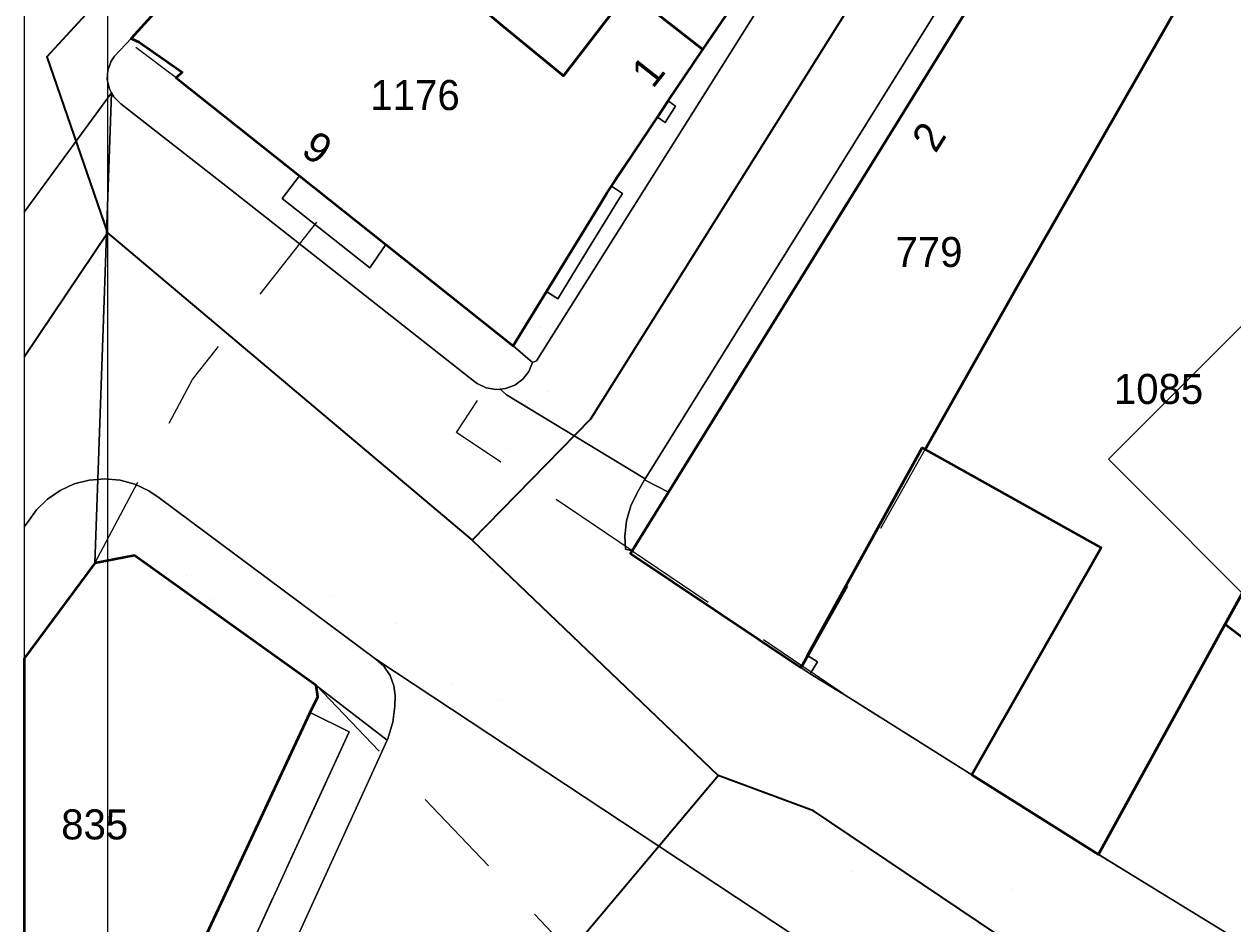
# Model space of a CAD drawing. Header units: metres. Extents: x 0 to 105485, y 0 to 425721.
# Drawn here: x 104630 to 104666.23, y 425248.58 to 425275.54 of the extents above; entities that cross this region are included whole.
import ezdxf
from ezdxf.enums import TextEntityAlignment as Align

# ---------------------------------------------------------------- set-up
doc = ezdxf.new("R2010")
doc.units = ezdxf.units.M
doc.header["$MEASUREMENT"] = 0
doc.linetypes.add('IE-TERREINAFSCHEIDING_KUNSTMATIG-SO', pattern=[11, 4, -1, 4, -2])
doc.linetypes.add('KG-PERCEEL-SO', pattern=[19, 5.5, -4, 5.5, -4])
for name, color, linetype, lineweight in [('B-XX-GR-STRUIK-G', 90, 'Continuous', 13), ('B-XX-IE-MEUBILAIR-G', 7, 'Continuous', 18), ('B-XX-IE-TERREINAFSCHEIDING_KUNSTMATIG_HEKWERK-G', 20, 'IE-TERREINAFSCHEIDING_KUNSTMATIG-SO', 18), ('B-XX-IE-TERREINAFSCHEIDING_KUNSTMATIG_MUUR-G', 90, 'IE-TERREINAFSCHEIDING_KUNSTMATIG-SO', 18), ('B-XX-KG-GRENS_PERCEEL-G', 150, 'KG-PERCEEL-SO', 18), ('B-XX-KG-GRENS_PERCEEL-T', 150, 'KG-PERCEEL-SO', 18), ('B-XX-OG-BEBOUWING-G', 7, 'Continuous', 35), ('B-XX-OG-BEBOUWING_HUISNUMMER-T', 7, 'Continuous', 18), ('B-XX-OG-GRENS-G', 7, 'Continuous', 18), ('B-XX-OG-TERREIN_ERF-G', 7, 'Continuous', 18), ('B-XX-VH-OPENVERHARDING-G', 90, 'Continuous', 18)]:
    doc.layers.add(name, color=color, linetype=linetype, lineweight=lineweight)
doc.layers.add('GIS-WEGVAKKEN', color=2, linetype='Continuous')

msp = doc.modelspace()

# ---------------------------------------------------------------- linework, layer by layer
at = {"layer": 'B-XX-GR-STRUIK-G', "ltscale": 0.5}
for points in [[(104649.523, 425273.079), (104649.304, 425273.236), (104648.978, 425272.753), (104649.215, 425272.592)], [(104646.699, 425268.456), (104646.998, 425268.942), (104647.497, 425269.755), (104647.795, 425270.24), (104647.93, 425270.46), (104647.606, 425270.681), (104647.465, 425270.468), (104647.157, 425269.967), (104645.66, 425267.529), (104645.993, 425267.308)]]:
    msp.add_lwpolyline(points, close=True, dxfattribs=at)
at = {"layer": 'B-XX-IE-MEUBILAIR-G', "color": 0, "true_color": 0x604a38}
for points in [[(104632.257, 425268.328, 2.566), (104632.257, 425268.328, 4.066)], [(104645.463, 425266.46, 2.733), (104645.463, 425266.46, 5.733)], [(104645.672, 425264.528, 2.68), (104645.672, 425264.528, 4.18)], [(104644.549, 425262.791, 2.69), (104644.549, 425262.791, 4.19)], [(104634.855, 425259.017, 0), (104634.855, 425259.017, 1.5)], [(104644.042, 425259.111, 2.716), (104644.042, 425259.111, 4.216)], [(104635.591, 425258.322, 0), (104635.591, 425258.322, 1.5)], [(104639.185, 425258.386, 2.587), (104639.185, 425258.386, 4.087)], [(104641.154, 425257.572, 2.625), (104641.154, 425257.572, 4.125)], [(104642.814, 425255.775, 2.664), (104642.814, 425255.775, 4.164)], [(104644.208, 425255.271, 2.706), (104644.208, 425255.271, 4.206)], [(104654.813, 425250.136, 2.652), (104654.813, 425250.136, 4.152)], [(104659.637, 425249.597, 2.621), (104659.637, 425249.597, 4.121)], [(104638.688, 425249.264, 2.613), (104638.688, 425249.264, 4.113)]]:
    msp.add_polyline3d(points, dxfattribs=at)
at = {"layer": 'B-XX-IE-TERREINAFSCHEIDING_KUNSTMATIG_HEKWERK-G', "ltscale": 0.5, "flags": 128}
msp.add_lwpolyline([(104632.601, 425242.122), (104633.862, 425241.533), (104639.742, 425254.335), (104638.577, 425254.909)], dxfattribs=at)
at = {"layer": 'B-XX-IE-TERREINAFSCHEIDING_KUNSTMATIG_HEKWERK-G', "color": 0, "ltscale": 0.5, "true_color": 0x8c7868}
msp.add_polyline3d([(104632.601, 425242.122, 2.688), (104633.862, 425241.533, 2.622), (104635.038, 425244.093, 2.631), (104636.214, 425246.654, 2.64), (104637.39, 425249.214, 2.654), (104638.566, 425251.775, 2.673), (104639.742, 425254.335, 2.653), (104638.577, 425254.909, 2.693)], dxfattribs=at)
at = {"layer": 'B-XX-IE-TERREINAFSCHEIDING_KUNSTMATIG_MUUR-G', "ltscale": 0.5}
msp.add_lwpolyline([(104653.48, 425256.618), (104653.281, 425256.257), (104653.465, 425256.132), (104653.557, 425256.074), (104653.782, 425256.431)], close=True, dxfattribs=at)
at = {"layer": 'B-XX-KG-GRENS_PERCEEL-G', "ltscale": 0.5, "flags": 128}
for points in [[(104648.226, 425259.755), (104655.041, 425270.791), (104661.052, 425280.488), (104663.035, 425280.832), (104666.039, 425278.635)], [(104639.244, 425270.198), (104634.557, 425273.923), (104633.225, 425274.927), (104633.348, 425275.067), (104638.347, 425280.464)], [(104653.337, 425256.301), (104659.56, 425267.32), (104666.039, 425278.635)], [(104643.271, 425276.376), (104644.34, 425275.488), (104646.168, 425273.987), (104648.113, 425276.523), (104650.342, 425274.774)], [(104650.342, 425274.774), (104650.993, 425275.739)], [(104644.657, 425265.897), (104647.747, 425270.927), (104650.342, 425274.774)], [(104632.113, 425259.387), (104635.044, 425264.894), (104639.244, 425270.198)], [(104639.244, 425270.198), (104644.657, 425265.897)], [(104648.226, 425259.755), (104642.956, 425263.304), (104644.657, 425265.897)], [(104662.186, 425250.677), (104668.134, 425261.424), (104667.334, 425261.849), (104667.785, 425262.261)], [(104648.226, 425259.755), (104653.337, 425256.301)], [(104630, 425256.527), (104632.113, 425259.387)], [(104632.113, 425259.387), (104633.306, 425259.613), (104638.745, 425255.745)], [(104653.337, 425256.301), (104654.849, 425255.279), (104662.186, 425250.677)], [(104632.809, 425242.567), (104638.801, 425255.387), (104638.773, 425255.626), (104638.745, 425255.745)], [(104638.745, 425255.745), (104656.624, 425236.978)], [(104662.186, 425250.677), (104667.156, 425247.618), (104677.273, 425241.229), (104677.543, 425241.405)]]:
    msp.add_lwpolyline(points, dxfattribs=at)
at = {"layer": 'B-XX-OG-BEBOUWING-G', "ltscale": 0.5}
for points in [[(104638.227, 425280.643), (104644.34, 425275.488), (104646.168, 425273.987), (104648.113, 425276.523), (104650.341, 425274.775), (104651.436, 425276.397), (104659.189, 425289.019), (104652.595, 425296.623), (104638.082, 425280.753)], [(104666.039, 425278.635), (104663.036, 425280.832), (104661.053, 425280.488), (104649.314, 425261.513), (104648.226, 425259.755), (104648.174, 425259.672), (104653.281, 425256.257), (104653.48, 425256.618), (104656.645, 425262.353), (104656.913, 425262.839), (104657.002, 425262.789), (104659.56, 425267.319), (104659.701, 425267.566)], [(104647.465, 425270.468), (104647.606, 425270.681), (104648.978, 425272.753), (104649.304, 425273.236), (104650.341, 425274.775), (104648.113, 425276.523), (104646.168, 425273.987), (104644.34, 425275.488), (104638.227, 425280.643), (104633.209, 425275.109), (104633.45, 425274.996), (104634.738, 425274.1), (104634.557, 425273.923), (104638.252, 425270.987), (104640.838, 425268.931), (104644.657, 425265.897), (104645.66, 425267.529), (104647.157, 425269.967)], [(104666.039, 425278.635), (104659.701, 425267.566), (104659.56, 425267.319), (104657.002, 425262.789), (104662.277, 425259.851), (104658.408, 425253.046), (104662.198, 425250.656), (104665.994, 425257.556), (104668.134, 425261.424), (104667.334, 425261.849), (104667.698, 425262.318), (104672.586, 425268.613), (104671.316, 425269.609), (104673.748, 425272.863), (104673.943, 425273.125), (104671.549, 425274.818), (104671.458, 425274.67)], [(104665.994, 425257.556), (104672.302, 425252.758), (104677.279, 425253.451), (104678.176, 425254.746), (104680.503, 425253.064), (104684.247, 425250.358), (104684.97, 425251.283), (104691.341, 425259.604), (104687.087, 425262.894), (104687.631, 425263.662), (104684.528, 425265.868), (104684.014, 425265.189), (104682.3, 425266.428), (104682.873, 425267.107), (104679.711, 425269.373), (104679.287, 425268.692), (104674.882, 425271.746), (104672.586, 425268.613), (104667.698, 425262.318), (104667.334, 425261.849), (104668.134, 425261.424)], [(104638.577, 425254.909), (104638.801, 425255.387), (104638.748, 425255.724), (104633.306, 425259.613), (104632.113, 425259.387), (104630, 425256.528), (104630, 425244.918), (104632.809, 425242.567)]]:
    msp.add_lwpolyline(points, close=True, dxfattribs=at)
at = {"layer": 'B-XX-OG-GRENS-G'}
msp.add_polyline3d([(104632.5, 425277.5, 2.483), (104632.5, 425272.5, 2.565), (104632.5, 425267.5, 2.571), (104632.5, 425262.5, 2.609), (104632.5, 425257.5, 2.698), (104632.5, 425247.5, 2.727), (104632.5, 425242.5, 2.673), (104632.5, 425237.5, 2.542), (104632.5, 425232.5, 2.568), (104632.5, 425227.5, 2.607), (104632.5, 425222.5, 2.584), (104632.5, 425217.5, 2.474), (104632.5, 425212.5, 1.303)], dxfattribs=at)
msp.add_polyline3d([(104672.5, 425272.5, 2.489), (104677.5, 425262.5, 3.318), (104667.5, 425257.5, 2.922), (104662.5, 425262.5, 3.002)], close=True, dxfattribs=at)
at = {"layer": 'B-XX-OG-TERREIN_ERF-G', "ltscale": 0.5}
for points in [[(104653.48, 425256.618), (104653.782, 425256.431), (104653.557, 425256.074), (104654.849, 425255.279), (104658.408, 425253.046), (104662.277, 425259.851), (104657.002, 425262.789), (104656.913, 425262.839), (104656.645, 425262.353)], [(104686.977, 425242.423), (104683.837, 425244.849), (104687.393, 425249.431), (104684.97, 425251.283), (104684.247, 425250.358), (104680.503, 425253.064), (104678.176, 425254.746), (104677.279, 425253.451), (104672.302, 425252.758), (104665.994, 425257.556), (104662.198, 425250.656), (104667.156, 425247.618), (104673.277, 425243.753), (104675.289, 425246.126), (104679.349, 425246.592), (104679.29, 425247.259), (104682.71, 425247.583), (104677.543, 425241.405), (104683.316, 425237.479), (104683.444, 425237.68)]]:
    msp.add_lwpolyline(points, close=True, dxfattribs=at)
at = {"layer": 'B-XX-VH-OPENVERHARDING-G', "ltscale": 0.5}
for points in [[(104630, 425269.901), (104632.621, 425273.482), (104632.555, 425273.602), (104632.492, 425273.877), (104632.509, 425274.158), (104632.604, 425274.423), (104632.703, 425274.574), (104633.209, 425275.109), (104638.227, 425280.643), (104638.082, 425280.753), (104652.595, 425296.623), (104648.674, 425301.494), (104644.641, 425297.618), (104639.505, 425292.208), (104639.034, 425291.713), (104634.81, 425287.263), (104630, 425281.54)], [(104660.303, 425280.674), (104660.677, 425281.156), (104661.145, 425281.585), (104661.922, 425282.034), (104662.633, 425282.248), (104663.373, 425282.305), (104664.108, 425282.202), (104665.683, 425281.39), (104659.369, 425289.023), (104659.449, 425288.614), (104659.445, 425288.217), (104659.363, 425287.828), (104659.179, 425287.413), (104645.356, 425265.452), (104645.241, 425265.403), (104645.127, 425265.131), (104644.945, 425264.899), (104644.707, 425264.723), (104644.431, 425264.618), (104644.27, 425264.603), (104644.455, 425264.428), (104648.615, 425261.91)], [(104659.179, 425287.413), (104659.363, 425287.828), (104659.445, 425288.217), (104659.449, 425288.614), (104659.369, 425289.023), (104659.189, 425289.019), (104651.436, 425276.397), (104650.341, 425274.775), (104649.304, 425273.236), (104649.523, 425273.079), (104649.215, 425272.592), (104648.978, 425272.753), (104647.606, 425270.681), (104647.93, 425270.46), (104647.795, 425270.24), (104647.497, 425269.755), (104646.998, 425268.942), (104646.699, 425268.456), (104645.993, 425267.308), (104645.66, 425267.529), (104644.657, 425265.897), (104645.241, 425265.403), (104645.356, 425265.452)], [(104663.036, 425280.832), (104661.922, 425282.034), (104661.145, 425281.585), (104660.677, 425281.156), (104660.303, 425280.674), (104648.615, 425261.91), (104648.598, 425261.881), (104649.314, 425261.513), (104661.053, 425280.488)], [(104633.209, 425275.109), (104632.703, 425274.574), (104632.604, 425274.423), (104632.509, 425274.158), (104632.492, 425273.877), (104632.555, 425273.602), (104632.621, 425273.482), (104632.691, 425273.356), (104632.896, 425273.153), (104636.188, 425270.581), (104643.51, 425264.818), (104643.579, 425264.769), (104643.846, 425264.642), (104644.137, 425264.59), (104644.27, 425264.603), (104644.431, 425264.618), (104644.707, 425264.723), (104644.945, 425264.899), (104645.127, 425265.131), (104645.241, 425265.403), (104644.657, 425265.897), (104640.838, 425268.931), (104640.361, 425268.238), (104637.732, 425270.313), (104638.252, 425270.987), (104634.557, 425273.923), (104634.738, 425274.1), (104633.45, 425274.996)], [(104630, 425260.476), (104630.097, 425260.608), (104630.368, 425260.983), (104630.699, 425261.306), (104631.082, 425261.567), (104631.503, 425261.759), (104631.951, 425261.875), (104632.203, 425261.896), (104632.621, 425273.482), (104630, 425269.901)], [(104638.252, 425270.987), (104637.732, 425270.313), (104640.361, 425268.238), (104640.838, 425268.931)], [(104630, 425256.528), (104632.113, 425259.387), (104632.203, 425261.896), (104631.951, 425261.875), (104631.503, 425261.759), (104631.082, 425261.567), (104630.699, 425261.306), (104630.368, 425260.983), (104630.097, 425260.608), (104630, 425260.476)], [(104632.203, 425261.896), (104632.113, 425259.387), (104633.306, 425259.613), (104638.748, 425255.724), (104640.881, 425254.085), (104640.909, 425254.154), (104640.921, 425254.192), (104641.047, 425254.624), (104641.105, 425255.101), (104641.12, 425255.428), (104641.083, 425255.713), (104640.967, 425256.023), (104640.78, 425256.297), (104640.543, 425256.51), (104634.048, 425261.347), (104633.74, 425261.555), (104633.32, 425261.75), (104632.873, 425261.871), (104632.412, 425261.913)], [(104649.314, 425261.513), (104648.598, 425261.881), (104648.386, 425261.518), (104648.184, 425261.102), (104648.055, 425260.659), (104648.004, 425260.2), (104648.021, 425259.804), (104648.226, 425259.755)], [(104630, 425230.822), (104630.507, 425231.87), (104633.178, 425237.548), (104635.675, 425242.858), (104638.251, 425248.335), (104640.529, 425253.311), (104640.881, 425254.085), (104638.748, 425255.724), (104638.801, 425255.387), (104638.577, 425254.909), (104639.742, 425254.335), (104633.862, 425241.533), (104632.601, 425242.122), (104630, 425236.557)], [(104639.742, 425254.335), (104638.577, 425254.909), (104632.809, 425242.567), (104632.601, 425242.122), (104633.862, 425241.533)]]:
    msp.add_lwpolyline(points, close=True, dxfattribs=at)
for points in [[(104667.156, 425247.618), (104662.198, 425250.656), (104658.408, 425253.046), (104654.849, 425255.279), (104653.557, 425256.074), (104653.465, 425256.132), (104653.281, 425256.257), (104648.174, 425259.672), (104648.226, 425259.755), (104648.021, 425259.804), (104648.004, 425260.2), (104648.055, 425260.659), (104648.184, 425261.102), (104648.386, 425261.518), (104648.598, 425261.881), (104648.615, 425261.91), (104644.455, 425264.428), (104644.27, 425264.603), (104644.137, 425264.59), (104643.846, 425264.642), (104643.579, 425264.769), (104643.51, 425264.818), (104636.188, 425270.581), (104632.896, 425273.153), (104632.691, 425273.356), (104632.621, 425273.482), (104632.203, 425261.896), (104632.412, 425261.913), (104632.873, 425261.871), (104633.32, 425261.75), (104633.74, 425261.555), (104634.048, 425261.347), (104640.543, 425256.51), (104658.154, 425244.878)], [(104658.154, 425244.878), (104640.543, 425256.51), (104640.78, 425256.297), (104640.967, 425256.023), (104641.083, 425255.713), (104641.12, 425255.428), (104641.105, 425255.101), (104641.047, 425254.624), (104640.921, 425254.192), (104640.909, 425254.154), (104640.881, 425254.085), (104640.529, 425253.311), (104638.251, 425248.335)]]:
    msp.add_lwpolyline(points, dxfattribs=at)
at = {"layer": 'GIS-WEGVAKKEN'}
for points in [[(104663.569, 425288.89), (104661.88, 425290.9), (104661.2, 425291.51), (104655.66, 425299.18), (104653.99, 425299.86), (104630.68, 425274.56), (104632.493, 425269.279)], [(104643.43, 425260.076), (104646.98, 425263.71), (104658.36, 425281.85), (104663.569, 425288.89)], [(104630, 425265.571), (104632.493, 425269.279)], [(104632.493, 425269.279), (104643.43, 425260.076)], [(104643.43, 425260.076), (104650.804, 425253.026)], [(104630, 425224.503), (104630.25, 425224.77), (104630.78, 425225.42), (104633, 425228.98), (104644.37, 425245.38), (104650.804, 425253.026)], [(104706.318, 425219.066), (104699.29, 425221.9), (104687.54, 425229.84), (104676.58, 425236.46), (104665.56, 425244.2), (104659.15, 425248.27), (104653.66, 425251.97), (104650.804, 425253.026)]]:
    msp.add_lwpolyline(points, dxfattribs=at)

# ---------------------------------------------------------------- texts
at = {"layer": 'B-XX-KG-GRENS_PERCEEL-T'}
for s, p in [('1176', (104641.717, 425273.412)), ('779', (104657.121, 425268.711)), ('1085', (104664.001, 425264.607)), ('835', (104632.114, 425251.56))]:
    msp.add_text(s, height=0.9, dxfattribs=at).set_placement(p, align=Align.MIDDLE_CENTER)
at = {"layer": 'B-XX-OG-BEBOUWING_HUISNUMMER-T'}
for s, rotation, p in [('1', 51.7, (104648.698, 425274.121)), ('2', 57.6, (104657.116, 425272.164)), ('9', 325.5, (104638.791, 425271.833))]:
    msp.add_text(s, height=0.9, rotation=rotation, dxfattribs=at).set_placement(p, align=Align.MIDDLE_CENTER)

doc.saveas('drawing.dxf')
